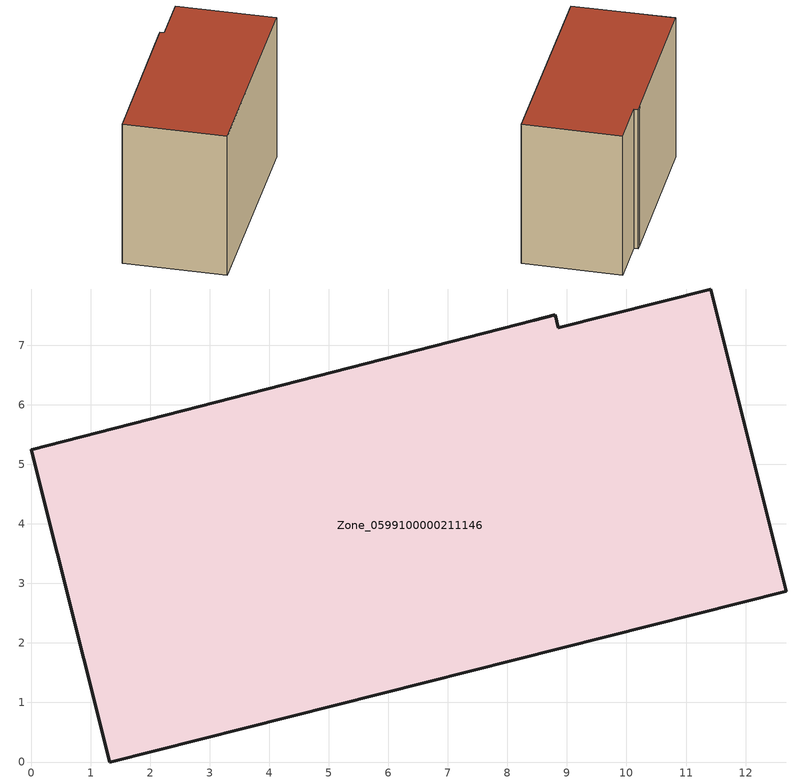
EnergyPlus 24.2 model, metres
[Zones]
Zone_0599100000211146
 floor ground (C_G): 12.69,2.87 1.32,0 0,5.24 8.45,7.42 8.8,7.51 8.85,7.29 11.42,7.94 z0
 wall outside (C_F): 1.32,0 12.69,2.87 11.42,7.94 8.85,7.29 8.8,7.51 8.45,7.42 0,5.24 1.32,0 z0:8.18
 roof outside (C_R): 8.8,7.51 8.45,7.42 0,5.24 1.32,0 12.69,2.87 11.42,7.94 8.85,7.29 z8.18
[BUILDING]
Pand.0599100000211146: North Axis=0; Terrain=City; Loads Convergence Tolerance Value=0.04; Temperature Convergence Tolerance Value=0.4; Solar Distribution=FullExterior; Maximum Number of Warmup Days=25; Minimum Number of Warmup Days=1
[Site:Location]
Rotterdam.The.Hague.AP_ZH_NLD Design_Conditions: Latitude=51.96; Longitude=4.45; Time Zone=1; Elevation=-4.5
[SITE:GROUNDTEMPERATURE:BUILDINGSURFACE]
18, 18, 18, 18, 18, 18, 18, 18, 18, 18, 18, 18
[MATERIAL] Thermal Absorptance=0.9; Solar Absorptance=0.7; Visible Absorptance=0.7
Name | Roughness | Thickness | Conductivity | Density | Specific Heat
G.TI.1975-1991 | MediumSmooth | 0.15 | 0.288461 | 540 | 1210
F.TI.1975-1991 | Rough | 0.3 | 0.230769 | 1920 | 840
R.TI.1975-1991 | MediumRough | 0.2 | 0.153846 | 1500 | 1000
[CONSTRUCTION]
C_G: G.TI.1975-1991
C_F: F.TI.1975-1991
C_R: R.TI.1975-1991
[ZONE]
Zone_0599100000211146: Type=1; Multiplier=1; Ceiling Height=Autocalculate; Volume=Autocalculate; Floor Area=autocalculate; Part of Total Floor Area=Yes
[ZONEINFILTRATION:DESIGNFLOWRATE]
Infil_Zone_0599100000211146: Zone or ZoneList or Space or SpaceList=Zone_0599100000211146; Schedule=AlwaysOn; Design Flow Rate Calculation Method=Flow/Area; Flow Rate per Floor Area=0.003; Constant Term Coefficient=1; Temperature Term Coefficient=0; Velocity Term Coefficient=0; Velocity Squared Term Coefficient=0
[HVACTEMPLATE:ZONE:IDEALLOADSAIRSYSTEM]
Zone_0599100000211146: Maximum Heating Supply Air Temperature=50; Minimum Cooling Supply Air Temperature=13; Maximum Heating Supply Air Humidity Ratio=0.0156; Minimum Cooling Supply Air Humidity Ratio=0.0077; Heating Limit=NoLimit; Cooling Limit=NoLimit; Dehumidification Control Type=ConstantSensibleHeatRatio; Cooling Sensible Heat Ratio=0.7; Dehumidification Setpoint=60; Humidification Control Type=None; Humidification Setpoint=30; Outdoor Air Method=None; Outdoor Air Flow Rate per Person=0.00944; Outdoor Air Flow Rate per Zone Floor Area=0; Outdoor Air Flow Rate per Zone=0; Demand Controlled Ventilation Type=None; Outdoor Air Economizer Type=NoEconomizer; Heat Recovery Type=None; Sensible Heat Recovery Effectiveness=0.7; Latent Heat Recovery Effectiveness=0.65
[ZONECONTROL:THERMOSTAT]
ThermostatControl_Zone_0599100000211146: Zone or ZoneList=Zone_0599100000211146; Control Type Schedule=DualSetpointControlType; Control 1=Thermostat_Zone_0599100000211146; Temperature Difference Between Cutout And Setpoint=0
[THERMOSTATSETPOINT:DUALSETPOINT]
Thermostat_Zone_0599100000211146: Heating Setpoint Temperature Schedule=HeatingSetpoint_Zone_0599100000211146; Cooling Setpoint Temperature Schedule=CoolingSetpoint_Zone_0599100000211146
[SCHEDULE:COMPACT]
HeatingSetpoint_Zone_0599100000211146: Through: 12/31, For: AllDays, Until: 24:00, 21
CoolingSetpoint_Zone_0599100000211146: Through: 12/31, For: AllDays, Until: 24:00, 24
DualSetpointControlType: Through: 12/31, For: AllDays, Until: 24:00, 4
AlwaysOn: Through: 12/31, For: AllDays, Until: 24:00, 1
